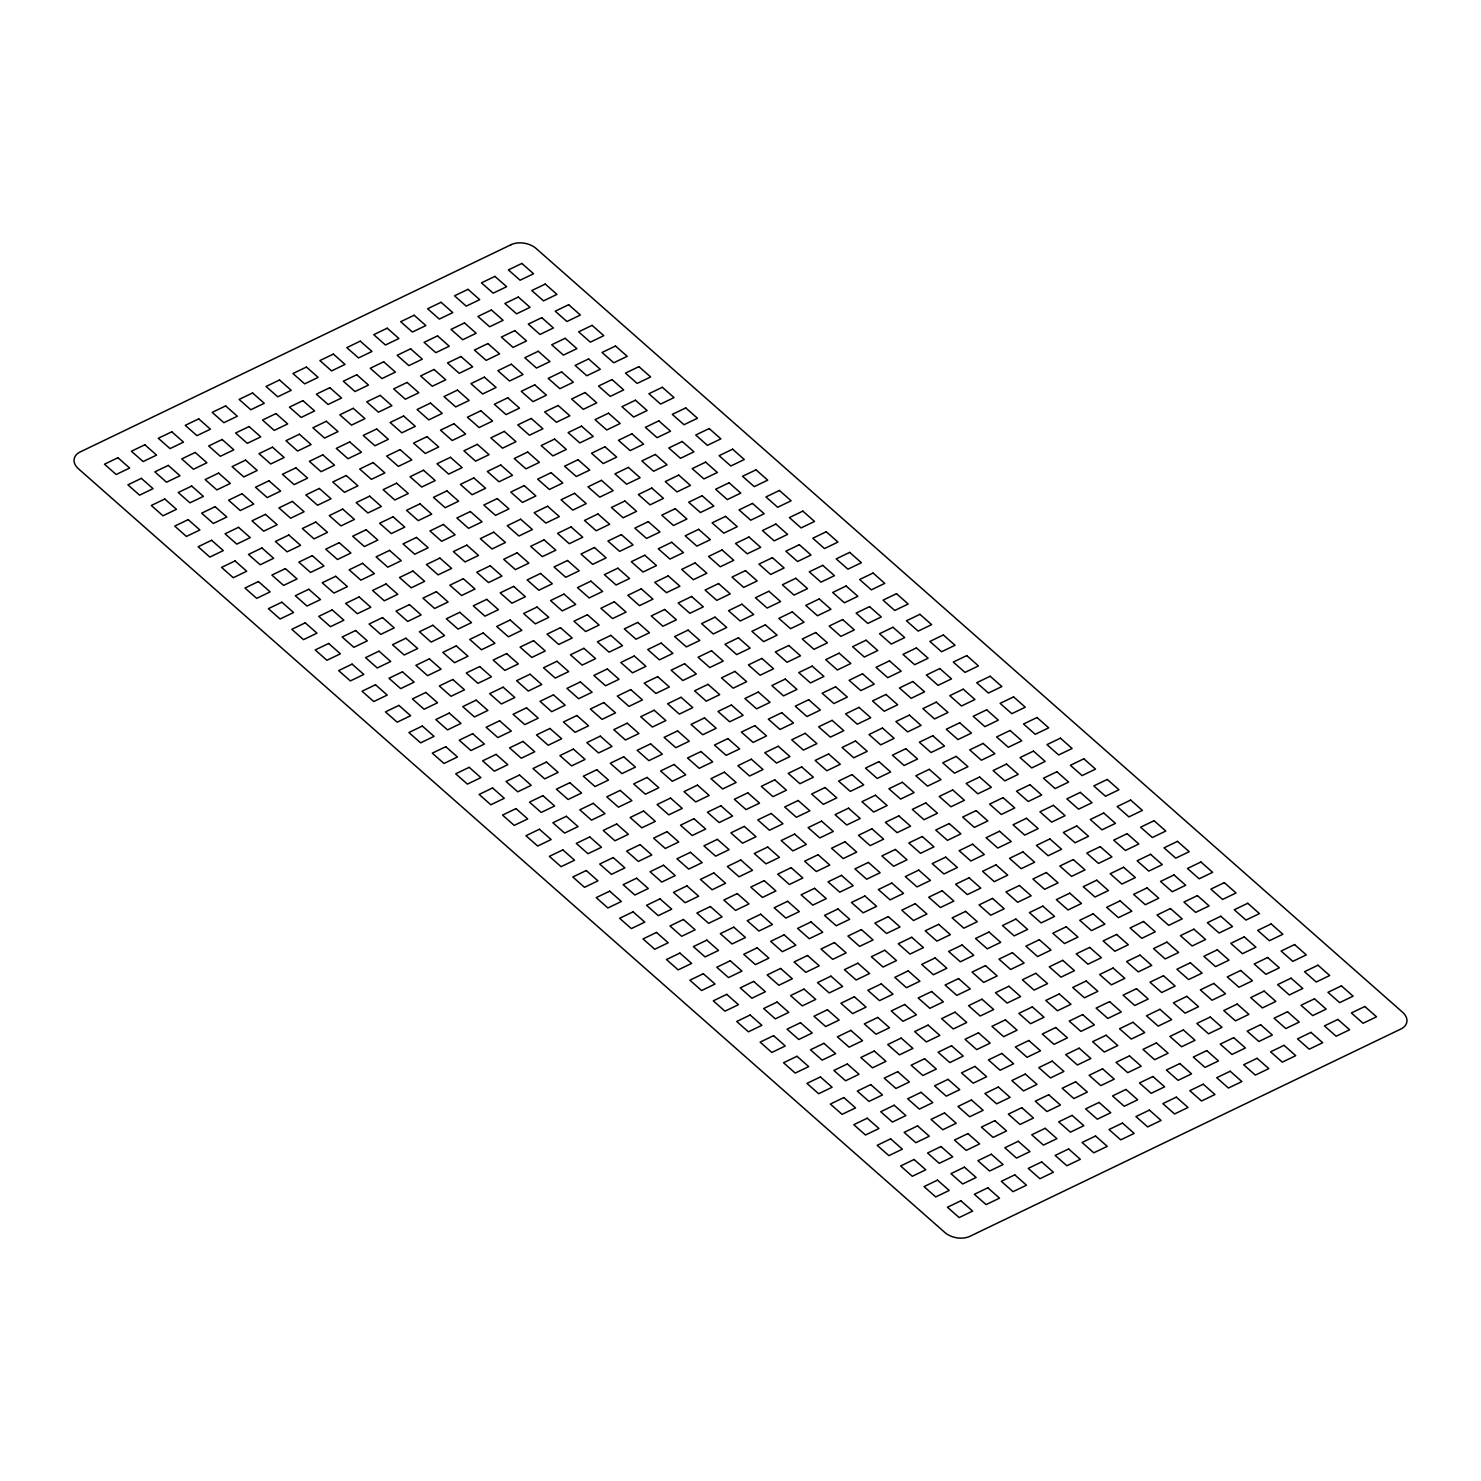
<?xml version="1.0" encoding="UTF-8"?>
<svg xmlns="http://www.w3.org/2000/svg" width="1481" height="1481" viewBox="0 0 1481 1481"><rect width="100%" height="100%" fill="white"/><g stroke="black" fill="none" stroke-linecap="round" stroke-linejoin="round"><path stroke-width="1.5" d="M511.019 244.717L80.178 451.946A18.013 11.922 10.8 0 0 78.419 468.755L944.804 1232.451A18.013 11.922 10.8 0 0 969.981 1236.283L1400.822 1029.054A18.013 11.922 10.8 0 0 1402.581 1012.245L536.196 248.549A18.013 11.922 10.8 0 0 511.019 244.717M117.925 457.722L104.466 464.201L116.184 474.512L129.643 468.033L117.925 457.722M144.86 444.763L131.402 451.242L143.102 461.554L156.56 455.093L144.86 444.763M171.796 431.804L158.319 438.283L170.037 448.613L183.496 442.134L171.796 431.804M198.713 418.864L185.255 425.343L196.954 435.655L210.432 429.175L198.713 418.864M225.649 405.905L212.172 412.384L223.89 422.696L237.349 416.235L225.649 405.905M252.566 392.965L239.107 399.426L250.807 409.756L264.284 403.276L252.566 392.965M279.502 380.006L266.043 386.485L277.743 396.797L291.202 390.318L279.502 380.006M306.419 367.047L292.96 373.527L304.679 383.857L318.137 377.377L306.419 367.047M333.355 354.107L319.896 360.568L331.596 370.898L345.054 364.419L333.355 354.107M360.272 341.148L346.813 347.628L358.532 357.939L371.99 351.46L360.272 341.148M387.207 328.19L373.749 334.669L385.449 344.999L398.907 338.52L387.207 328.19M414.143 315.249L400.666 321.71L412.384 332.04L425.843 325.561L414.143 315.249M441.06 302.291L427.602 308.77L439.302 319.081L452.779 312.602L441.06 302.291M467.996 289.332L454.519 295.811L466.237 306.141L479.696 299.662L467.996 289.332M494.913 276.392L481.455 282.852L493.154 293.182L506.632 286.703L494.913 276.392M521.849 263.433L508.39 269.912L520.09 280.224L533.549 273.744L521.849 263.433M141.343 478.363L127.884 484.842L139.584 495.154L153.061 488.674L141.343 478.363M168.279 465.404L154.82 471.884L166.52 482.195L179.979 475.734L168.279 465.404M195.196 452.446L181.737 458.925L193.456 469.255L206.914 462.775L195.196 452.446M222.131 439.505L208.673 445.985L220.373 456.296L233.831 449.817L222.131 439.505M249.067 426.547L235.59 433.026L247.308 443.337L260.767 436.876L249.067 426.547M275.984 413.588L262.526 420.067L274.226 430.397L287.703 423.918L275.984 413.588M302.92 400.648L289.443 407.127L301.161 417.438L314.62 410.959L302.92 400.648M329.837 387.689L316.379 394.168L328.079 404.48L341.556 398.019L329.837 387.689M356.773 374.73L343.314 381.209L355.014 391.539L368.473 385.06L356.773 374.73M383.69 361.79L370.231 368.269L381.95 378.581L395.408 372.101L383.69 361.79M410.626 348.831L397.167 355.31L408.867 365.622L422.326 359.161L410.626 348.831M437.543 335.891L424.084 342.352L435.803 352.682L449.261 346.202L437.543 335.891M464.479 322.932L451.02 329.411L462.72 339.723L476.179 333.244L464.479 322.932M491.414 309.973L477.937 316.453L489.656 326.764L503.114 320.303L491.414 309.973M518.331 297.033L504.873 303.494L516.573 313.824L530.05 307.345L518.331 297.033M545.267 284.074L531.79 290.554L543.508 300.865L556.967 294.386L545.267 284.074M164.761 499.004L151.303 505.484L163.003 515.795L176.48 509.316L164.761 499.004M191.697 486.046L178.22 492.525L189.938 502.837L203.397 496.376L191.697 486.046M218.614 473.087L205.156 479.566L216.855 489.896L230.333 483.417L218.614 473.087M245.55 460.147L232.091 466.626L243.791 476.938L257.25 470.458L245.55 460.147M272.467 447.188L259.008 453.667L270.727 463.979L284.185 457.518L272.467 447.188M299.403 434.229L285.944 440.709L297.644 451.039L311.103 444.559L299.403 434.229M326.338 421.289L312.861 427.768L324.58 438.08L338.038 431.6L326.338 421.289M353.256 408.33L339.797 414.81L351.497 425.121L364.974 418.66L353.256 408.33M380.191 395.371L366.714 401.851L378.433 412.181L391.891 405.701L380.191 395.371M407.108 382.431L393.65 388.911L405.35 399.222L418.827 392.743L407.108 382.431M434.044 369.472L420.585 375.952L432.285 386.263L445.744 379.802L434.044 369.472M460.961 356.514L447.503 362.993L459.221 373.323L472.68 366.844L460.961 356.514M487.897 343.573L474.438 350.053L486.138 360.364L499.597 353.885L487.897 343.573M514.814 330.615L501.356 337.094L513.074 347.406L526.533 340.945L514.814 330.615M541.75 317.656L528.291 324.135L539.991 334.465L553.45 327.986L541.75 317.656M568.685 304.716L555.208 311.195L566.927 321.507L580.385 315.027L568.685 304.716M188.18 519.646L174.721 526.107L186.421 536.437L199.898 529.957L188.18 519.646M215.115 506.687L201.638 513.167L213.357 523.478L226.815 516.999L215.115 506.687M242.032 493.728L228.574 500.208L240.274 510.538L253.751 504.058L242.032 493.728M268.968 480.788L255.491 487.249L267.209 497.579L280.668 491.1L268.968 480.788M295.885 467.829L282.427 474.309L294.127 484.62L307.604 478.141L295.885 467.829M322.821 454.871L309.362 461.35L321.062 471.68L334.521 465.201L322.821 454.871M349.738 441.93L336.28 448.41L347.998 458.721L361.457 452.242L349.738 441.93M376.674 428.972L363.215 435.451L374.915 445.762L388.374 439.302L376.674 428.972M403.61 416.013L390.132 422.492L401.851 432.822L415.309 426.343L403.61 416.013M430.527 403.073L417.068 409.552L428.768 419.864L442.245 413.384L430.527 403.073M457.462 390.114L443.985 396.593L455.704 406.905L469.162 400.444L457.462 390.114M484.38 377.155L470.921 383.635L482.621 393.965L496.098 387.485L484.38 377.155M511.315 364.215L497.857 370.694L509.557 381.006L523.015 374.526L511.315 364.215M538.232 351.256L524.774 357.736L536.492 368.047L549.951 361.586L538.232 351.256M565.168 338.297L551.71 344.777L563.409 355.107L576.868 348.627L565.168 338.297M592.085 325.357L578.627 331.837L590.345 342.148L603.804 335.669L592.085 325.357M211.598 540.287L198.139 546.748L209.839 557.078L223.298 550.599L211.598 540.287M238.534 527.329L225.056 533.808L236.775 544.119L250.233 537.64L238.534 527.329M265.451 514.37L251.992 520.849L263.692 531.179L277.169 524.7L265.451 514.37M292.386 501.43L278.909 507.89L290.628 518.22L304.086 511.741L292.386 501.43M319.304 488.471L305.845 494.95L317.545 505.262L331.022 498.782L319.304 488.471M346.239 475.512L332.762 481.991L344.481 492.321L357.939 485.842L346.239 475.512M373.156 462.572L359.698 469.033L371.398 479.363L384.875 472.883L373.156 462.572M400.092 449.613L386.634 456.092L398.333 466.404L411.792 459.925L400.092 449.613M427.009 436.654L413.551 443.134L425.269 453.464L438.728 446.984L427.009 436.654M453.945 423.714L440.486 430.175L452.186 440.505L465.645 434.026L453.945 423.714M480.881 410.755L467.404 417.235L479.122 427.546L492.581 421.067L480.881 410.755M507.798 397.797L494.339 404.276L506.039 414.606L519.516 408.127L507.798 397.797M534.734 384.856L521.256 391.336L532.975 401.647L546.433 395.168L534.734 384.856M561.651 371.898L548.192 378.377L559.892 388.688L573.369 382.209L561.651 371.898M588.586 358.939L575.128 365.418L586.828 375.748L600.286 369.269L588.586 358.939M615.504 345.999L602.045 352.478L613.763 362.789L627.222 356.31L615.504 345.999M235.016 560.929L221.558 567.39L233.258 577.72L246.716 571.24L235.016 560.929M261.933 547.97L248.475 554.449L260.193 564.761L273.652 558.281L261.933 547.97M288.869 535.011L275.41 541.491L287.11 551.821L300.569 545.341L288.869 535.011M315.805 522.071L302.328 528.532L314.046 538.862L327.505 532.382L315.805 522.071M342.722 509.112L329.263 515.592L340.963 525.903L354.44 519.424L342.722 509.112M369.658 496.154L356.18 502.633L367.899 512.963L381.358 506.483L369.658 496.154M396.575 483.213L383.116 489.674L394.816 500.004L408.293 493.525L396.575 483.213M423.51 470.255L410.033 476.734L421.752 487.045L435.21 480.566L423.51 470.255M450.428 457.296L436.969 463.775L448.669 474.105L462.146 467.626L450.428 457.296M477.363 444.356L463.905 450.816L475.605 461.146L489.063 454.667L477.363 444.356M504.28 431.397L490.822 437.876L502.54 448.188L515.999 441.708L504.28 431.397M531.216 418.438L517.758 424.917L529.457 435.247L542.916 428.768L531.216 418.438M558.152 405.498L544.675 411.959L556.393 422.289L569.852 415.809L558.152 405.498M585.069 392.539L571.61 399.018L583.31 409.33L596.787 402.851L585.069 392.539M612.005 379.58L598.528 386.06L610.246 396.39L623.705 389.91L612.005 379.58M638.922 366.64L625.463 373.101L637.163 383.431L650.64 376.952L638.922 366.64M258.435 581.552L244.957 588.031L256.676 598.361L270.134 591.882L258.435 581.552M285.352 568.611L271.893 575.091L283.593 585.402L297.07 578.923L285.352 568.611M312.287 555.653L298.829 562.132L310.529 572.444L323.987 565.983L312.287 555.653M339.205 542.694L325.746 549.173L337.464 559.503L350.923 553.024L339.205 542.694M366.14 529.754L352.682 536.233L364.382 546.545L377.84 540.065L366.14 529.754M393.076 516.795L379.599 523.274L391.317 533.586L404.776 527.125L393.076 516.795M419.993 503.855L406.534 510.316L418.234 520.646L431.712 514.166L419.993 503.855M446.929 490.896L433.452 497.375L445.17 507.687L458.629 501.207L446.929 490.896M473.846 477.937L460.387 484.417L472.087 494.747L485.564 488.267L473.846 477.937M500.782 464.997L487.305 471.458L499.023 481.788L512.482 475.308L500.782 464.997M527.699 452.038L514.24 458.518L525.94 468.829L539.417 462.35L527.699 452.038M554.635 439.079L541.176 445.559L552.876 455.889L566.334 449.409L554.635 439.079M581.552 426.139L568.093 432.6L579.812 442.93L593.27 436.451L581.552 426.139M608.487 413.18L595.029 419.66L606.729 429.971L620.187 423.492L608.487 413.18M635.423 400.222L621.946 406.701L633.664 417.031L647.123 410.552L635.423 400.222M662.34 387.281L648.882 393.742L660.582 404.072L674.059 397.593L662.34 387.281M281.853 602.193L268.376 608.672L280.094 619.002L293.553 612.523L281.853 602.193M308.77 589.253L295.311 595.732L307.011 606.044L320.488 599.564L308.77 589.253M335.706 576.294L322.229 582.774L333.947 593.085L347.406 586.624L335.706 576.294M362.623 563.335L349.164 569.815L360.864 580.145L374.341 573.665L362.623 563.335M389.559 550.395L376.1 556.875L387.8 567.186L401.258 560.707L389.559 550.395M416.476 537.436L403.017 543.916L414.736 554.227L428.194 547.766L416.476 537.436M443.411 524.478L429.953 530.957L441.653 541.287L455.111 534.808L443.411 524.478M470.347 511.537L456.87 518.017L468.588 528.328L482.047 521.849L470.347 511.537M497.264 498.579L483.806 505.058L495.506 515.369L508.964 508.909L497.264 498.579M524.2 485.62L510.723 492.099L522.441 502.429L535.9 495.95L524.2 485.62M551.117 472.68L537.659 479.159L549.358 489.47L562.836 482.991L551.117 472.68M578.053 459.721L564.576 466.2L576.294 476.512L589.753 470.051L578.053 459.721M604.97 446.781L591.511 453.242L603.211 463.572L616.688 457.092L604.97 446.781M631.906 433.822L618.447 440.301L630.147 450.613L643.606 444.133L631.906 433.822M658.823 420.863L645.364 427.343L657.083 437.673L670.541 431.193L658.823 420.863M685.759 407.923L672.3 414.384L684 424.714L697.458 418.234L685.759 407.923M305.253 622.835L291.794 629.314L303.512 639.644L316.971 633.165L305.253 622.835M332.188 609.894L318.73 616.374L330.43 626.685L343.888 620.206L332.188 609.894M359.124 596.936L345.647 603.415L357.365 613.726L370.824 607.266L359.124 596.936M386.041 583.977L372.583 590.456L384.282 600.786L397.76 594.307L386.041 583.977M412.977 571.037L399.5 577.516L411.218 587.827L424.677 581.348L412.977 571.037M439.894 558.078L426.435 564.557L438.135 574.869L451.612 568.408L439.894 558.078M466.83 545.119L453.371 551.598L465.071 561.928L478.53 555.449L466.83 545.119M493.747 532.179L480.288 538.658L492.007 548.97L505.465 542.49L493.747 532.179M520.683 519.22L507.224 525.699L518.924 536.011L532.382 529.55L520.683 519.22M547.6 506.261L534.141 512.741L545.86 523.071L559.318 516.591L547.6 506.261M574.535 493.321L561.077 499.8L572.777 510.112L586.235 503.633L574.535 493.321M601.471 480.362L587.994 486.842L599.712 497.153L613.171 490.692L601.471 480.362M628.388 467.404L614.93 473.883L626.63 484.213L640.107 477.734L628.388 467.404M655.324 454.463L641.847 460.943L653.565 471.254L667.024 464.775L655.324 454.463M682.241 441.505L668.783 447.984L680.482 458.295L693.96 451.835L682.241 441.505M709.177 428.546L695.718 435.025L707.418 445.355L720.877 438.876L709.177 428.546M328.671 643.476L315.212 649.955L326.912 660.285L340.389 653.806L328.671 643.476M355.607 630.536L342.148 636.997L353.848 647.327L367.307 640.847L355.607 630.536M382.524 617.577L369.065 624.056L380.784 634.368L394.242 627.888L382.524 617.577M409.459 604.618L396.001 611.098L407.701 621.428L421.159 614.948L409.459 604.618M436.395 591.678L422.918 598.139L434.636 608.469L448.095 601.989L436.395 591.678M463.312 578.719L449.854 585.199L461.554 595.51L475.031 589.031L463.312 578.719M490.248 565.761L476.771 572.24L488.489 582.57L501.948 576.09L490.248 565.761M517.165 552.82L503.707 559.3L515.407 569.611L528.884 563.132L517.165 552.82M544.101 539.862L530.642 546.341L542.342 556.652L555.801 550.192L544.101 539.862M571.018 526.903L557.559 533.382L569.278 543.712L582.736 537.233L571.018 526.903M597.954 513.963L584.495 520.442L596.195 530.753L609.654 524.274L597.954 513.963M624.871 501.004L611.412 507.483L623.131 517.795L636.589 511.334L624.871 501.004M651.807 488.045L638.348 494.524L650.048 504.854L663.507 498.375L651.807 488.045M678.742 475.105L665.265 481.584L676.984 491.896L690.442 485.416L678.742 475.105M705.659 462.146L692.201 468.625L703.901 478.937L717.378 472.476L705.659 462.146M732.595 449.187L719.118 455.667L730.836 465.997L744.295 459.517L732.595 449.187M352.089 664.117L338.631 670.597L350.331 680.927L363.808 674.447L352.089 664.117M379.025 651.177L365.548 657.638L377.266 667.968L390.725 661.489L379.025 651.177M405.942 638.218L392.484 644.698L404.183 655.009L417.661 648.53L405.942 638.218M432.878 625.26L419.419 631.739L431.119 642.069L444.578 635.59L432.878 625.26M459.795 612.319L446.336 618.78L458.055 629.11L471.513 622.631L459.795 612.319M486.731 599.361L473.272 605.84L484.972 616.152L498.431 609.672L486.731 599.361M513.666 586.402L500.189 592.881L511.908 603.211L525.366 596.732L513.666 586.402M540.584 573.462L527.125 579.923L538.825 590.253L552.302 583.773L540.584 573.462M567.519 560.503L554.042 566.982L565.761 577.294L579.219 570.814L567.519 560.503M594.436 547.544L580.978 554.024L592.678 564.354L606.155 557.874L594.436 547.544M621.372 534.604L607.913 541.065L619.613 551.395L633.072 544.915L621.372 534.604M648.289 521.645L634.831 528.125L646.549 538.436L660.008 531.957L648.289 521.645M675.225 508.686L661.766 515.166L673.466 525.496L686.925 519.016L675.225 508.686M702.142 495.746L688.684 502.226L700.402 512.537L713.861 506.058L702.142 495.746M729.078 482.787L715.619 489.267L727.319 499.578L740.778 493.117L729.078 482.787M756.013 469.829L742.536 476.308L754.255 486.638L767.713 480.159L756.013 469.829M375.508 684.759L362.049 691.238L373.749 701.55L387.226 695.089L375.508 684.759M402.443 671.819L388.966 678.279L400.685 688.609L414.143 682.13L402.443 671.819M429.36 658.86L415.902 665.339L427.602 675.651L441.079 669.171L429.36 658.86M456.296 645.901L442.819 652.38L454.537 662.71L467.996 656.231L456.296 645.901M483.213 632.961L469.755 639.422L481.455 649.752L494.932 643.272L483.213 632.961M510.149 620.002L496.69 626.482L508.39 636.793L521.849 630.314L510.149 620.002M537.066 607.043L523.608 613.523L535.326 623.853L548.785 617.373L537.066 607.043M564.002 594.103L550.543 600.564L562.243 610.894L575.702 604.415L564.002 594.103M590.938 581.144L577.46 587.624L589.179 597.935L602.637 591.456L590.938 581.144M617.855 568.186L604.396 574.665L616.096 584.995L629.573 578.516L617.855 568.186M644.79 555.245L631.313 561.706L643.032 572.036L656.49 565.557L644.79 555.245M671.708 542.287L658.249 548.766L669.949 559.077L683.426 552.598L671.708 542.287M698.643 529.328L685.185 535.807L696.885 546.137L710.343 539.658L698.643 529.328M725.56 516.388L712.102 522.849L723.82 533.179L737.279 526.699L725.56 516.388M752.496 503.429L739.038 509.908L750.737 520.22L764.196 513.74L752.496 503.429M779.413 490.47L765.955 496.95L777.673 507.28L791.132 500.8L779.413 490.47M398.926 705.4L385.467 711.88L397.167 722.191L410.626 715.73L398.926 705.4M425.862 692.442L412.384 698.921L424.103 709.251L437.561 702.772L425.862 692.442M452.779 679.501L439.32 685.981L451.02 696.292L464.497 689.813L452.779 679.501M479.714 666.543L466.237 673.022L477.956 683.333L491.414 676.873L479.714 666.543M506.632 653.584L493.173 660.063L504.873 670.393L518.35 663.914L506.632 653.584M533.567 640.644L520.09 647.123L531.809 657.434L545.267 650.955L533.567 640.644M560.484 627.685L547.026 634.164L558.726 644.476L572.203 638.015L560.484 627.685M587.42 614.745L573.962 621.205L585.661 631.535L599.12 625.056L587.42 614.745M614.337 601.786L600.879 608.265L612.597 618.577L626.056 612.097L614.337 601.786M641.273 588.827L627.814 595.306L639.514 605.636L652.973 599.157L641.273 588.827M668.209 575.887L654.732 582.348L666.45 592.678L679.909 586.198L668.209 575.887M695.126 562.928L681.667 569.407L693.367 579.719L706.844 573.24L695.126 562.928M722.062 549.969L708.584 556.449L720.303 566.779L733.761 560.299L722.062 549.969M748.979 537.029L735.52 543.49L747.22 553.82L760.697 547.341L748.979 537.029M775.914 524.07L762.456 530.55L774.156 540.861L787.614 534.382L775.914 524.07M802.832 511.112L789.373 517.591L801.091 527.921L814.55 521.442L802.832 511.112M422.344 726.042L408.886 732.521L420.585 742.833L434.044 736.372L422.344 726.042M449.261 713.083L435.803 719.562L447.521 729.892L460.98 723.413L449.261 713.083M476.197 700.143L462.738 706.622L474.438 716.934L487.897 710.454L476.197 700.143M503.133 687.184L489.656 693.663L501.374 703.975L514.833 697.514L503.133 687.184M530.05 674.225L516.591 680.705L528.291 691.035L541.768 684.555L530.05 674.225M556.986 661.285L543.508 667.764L555.227 678.076L568.685 671.596L556.986 661.285M583.903 648.326L570.444 654.806L582.144 665.117L595.621 658.656L583.903 648.326M610.838 635.368L597.361 641.847L609.08 652.177L622.538 645.697L610.838 635.368M637.756 622.427L624.297 628.907L635.997 639.218L649.474 632.739L637.756 622.427M664.691 609.469L651.233 615.948L662.933 626.259L676.391 619.798L664.691 609.469M691.608 596.51L678.15 602.989L689.868 613.319L703.327 606.84L691.608 596.51M718.544 583.57L705.086 590.049L716.785 600.36L730.244 593.881L718.544 583.57M745.48 570.611L732.003 577.09L743.721 587.402L757.18 580.941L745.48 570.611M772.397 557.671L758.938 564.131L770.638 574.461L784.115 567.982L772.397 557.671M799.333 544.712L785.856 551.191L797.574 561.503L811.033 555.023L799.333 544.712M826.25 531.753L812.791 538.232L824.491 548.562L837.968 542.083L826.25 531.753M445.762 746.683L432.285 753.163L444.004 763.474L457.462 756.995L445.762 746.683M472.68 733.724L459.221 740.204L470.921 750.534L484.398 744.054L472.68 733.724M499.615 720.784L486.157 727.264L497.857 737.575L511.315 731.096L499.615 720.784M526.533 707.825L513.074 714.305L524.792 724.616L538.251 718.155L526.533 707.825M553.468 694.867L540.01 701.346L551.71 711.676L565.168 705.197L553.468 694.867M580.404 681.926L566.927 688.406L578.645 698.717L592.104 692.238L580.404 681.926M607.321 668.968L593.862 675.447L605.562 685.759L619.039 679.298L607.321 668.968M634.257 656.009L620.78 662.488L632.498 672.818L645.957 666.339L634.257 656.009M661.174 643.069L647.715 649.548L659.415 659.86L672.892 653.38L661.174 643.069M688.11 630.11L674.633 636.589L686.351 646.901L699.81 640.44L688.11 630.11M715.027 617.151L701.568 623.631L713.268 633.961L726.745 627.481L715.027 617.151M741.962 604.211L728.504 610.69L740.204 621.002L753.662 614.522L741.962 604.211M768.88 591.252L755.421 597.732L767.139 608.043L780.598 601.582L768.88 591.252M795.815 578.293L782.357 584.773L794.057 595.103L807.515 588.623L795.815 578.293M822.751 565.353L809.274 571.833L820.992 582.144L834.451 575.665L822.751 565.353M849.668 552.394L836.21 558.874L847.91 569.185L861.387 562.724L849.668 552.394M469.181 767.325L455.704 773.804L467.422 784.115L480.881 777.636L469.181 767.325M496.098 754.366L482.639 760.845L494.339 771.175L507.816 764.696L496.098 754.366M523.034 741.426L509.557 747.886L521.275 758.216L534.734 751.737L523.034 741.426M549.951 728.467L536.492 734.946L548.192 745.258L561.669 738.778L549.951 728.467M576.887 715.508L563.428 721.988L575.128 732.317L588.586 725.838L576.887 715.508M603.804 702.568L590.345 709.029L602.064 719.359L615.522 712.879L603.804 702.568M630.739 689.609L617.281 696.089L628.981 706.4L642.439 699.921L630.739 689.609M657.675 676.65L644.198 683.13L655.916 693.46L669.375 686.98L657.675 676.65M684.592 663.71L671.134 670.19L682.834 680.501L696.311 674.022L684.592 663.71M711.528 650.751L698.051 657.231L709.769 667.542L723.228 661.081L711.528 650.751M738.445 637.793L724.987 644.272L736.686 654.602L750.164 648.123L738.445 637.793M765.381 624.852L751.904 631.332L763.622 641.643L777.081 635.164L765.381 624.852M792.298 611.894L778.839 618.373L790.539 628.685L804.016 622.224L792.298 611.894M819.234 598.935L805.775 605.414L817.475 615.744L830.934 609.265L819.234 598.935M846.151 585.995L832.692 592.474L844.411 602.786L857.869 596.306L846.151 585.995M873.087 573.036L859.628 579.515L871.328 589.827L884.786 583.366L873.087 573.036M492.581 787.966L479.122 794.445L490.84 804.757L504.299 798.278L492.581 787.966M519.516 775.007L506.058 781.487L517.758 791.817L531.216 785.337L519.516 775.007M546.452 762.067L532.975 768.528L544.693 778.858L558.152 772.379L546.452 762.067M573.369 749.108L559.911 755.588L571.61 765.899L585.088 759.42L573.369 749.108M600.305 736.15L586.828 742.629L598.546 752.959L612.005 746.48L600.305 736.15M627.222 723.209L613.763 729.67L625.463 740L638.94 733.521L627.222 723.209M654.158 710.251L640.699 716.73L652.399 727.041L665.858 720.562L654.158 710.251M681.075 697.292L667.616 703.771L679.335 714.101L692.793 707.622L681.075 697.292M708.011 684.352L694.552 690.812L706.252 701.142L719.71 694.663L708.011 684.352M734.946 671.393L721.469 677.872L733.188 688.184L746.646 681.704L734.946 671.393M761.863 658.434L748.405 664.913L760.105 675.243L773.582 668.764L761.863 658.434M788.799 645.494L775.322 651.955L787.04 662.285L800.499 655.805L788.799 645.494M815.716 632.535L802.258 639.014L813.958 649.326L827.435 642.847L815.716 632.535M842.652 619.576L829.175 626.056L840.893 636.386L854.352 629.906L842.652 619.576M869.569 606.636L856.111 613.115L867.81 623.427L881.288 616.948L869.569 606.636M896.505 593.677L883.046 600.157L894.746 610.468L908.205 604.007L896.505 593.677M515.999 808.607L502.54 815.087L514.24 825.398L527.717 818.919L515.999 808.607M542.935 795.649L529.476 802.128L541.176 812.44L554.635 805.979L542.935 795.649M569.852 782.709L556.393 789.169L568.112 799.499L581.57 793.02L569.852 782.709M596.787 769.75L583.329 776.229L595.029 786.541L608.487 780.061L596.787 769.75M623.723 756.791L610.246 763.27L621.964 773.6L635.423 767.121L623.723 756.791M650.64 743.851L637.182 750.312L648.882 760.642L662.359 754.162L650.64 743.851M677.576 730.892L664.099 737.371L675.817 747.683L689.276 741.203L677.576 730.892M704.493 717.933L691.035 724.413L702.735 734.743L716.212 728.263L704.493 717.933M731.429 704.993L717.97 711.454L729.67 721.784L743.129 715.304L731.429 704.993M758.346 692.034L744.887 698.514L756.606 708.825L770.064 702.346L758.346 692.034M785.282 679.076L771.823 685.555L783.523 695.885L796.982 689.405L785.282 679.076M812.217 666.135L798.74 672.596L810.459 682.926L823.917 676.447L812.217 666.135M839.135 653.177L825.676 659.656L837.376 669.967L850.853 663.488L839.135 653.177M866.07 640.218L852.593 646.697L864.312 657.027L877.77 650.548L866.07 640.218M892.987 627.278L879.529 633.738L891.229 644.068L904.706 637.589L892.987 627.278M919.923 614.319L906.446 620.798L918.164 631.11L931.623 624.63L919.923 614.319M539.417 829.249L525.959 835.728L537.659 846.04L551.136 839.56L539.417 829.249M566.353 816.29L552.876 822.77L564.594 833.081L578.053 826.62L566.353 816.29M593.27 803.331L579.812 809.811L591.511 820.141L604.989 813.661L593.27 803.331M620.206 790.391L606.747 796.871L618.447 807.182L631.906 800.703L620.206 790.391M647.123 777.432L633.664 783.912L645.383 794.223L658.841 787.762L647.123 777.432M674.059 764.474L660.6 770.953L672.3 781.283L685.759 774.804L674.059 764.474M700.994 751.533L687.517 758.013L699.236 768.324L712.694 761.845L700.994 751.533M727.912 738.575L714.453 745.054L726.153 755.366L739.63 748.905L727.912 738.575M754.847 725.634L741.37 732.095L753.089 742.425L766.547 735.946L754.847 725.634M781.764 712.676L768.306 719.155L780.006 729.467L793.483 722.987L781.764 712.676M808.7 699.717L795.241 706.196L806.941 716.526L820.4 710.047L808.7 699.717M835.617 686.777L822.159 693.238L833.877 703.568L847.336 697.088L835.617 686.777M862.553 673.818L849.094 680.297L860.794 690.609L874.253 684.129L862.553 673.818M889.489 660.859L876.011 667.339L887.73 677.669L901.189 671.189L889.489 660.859M916.406 647.919L902.947 654.38L914.647 664.71L928.124 658.23L916.406 647.919M943.341 634.96L929.864 641.44L941.583 651.751L955.041 645.272L943.341 634.96M562.836 849.89L549.377 856.37L561.077 866.681L574.554 860.202L562.836 849.89M589.771 836.932L576.294 843.411L588.013 853.722L601.471 847.262L589.771 836.932M616.688 823.973L603.23 830.452L614.93 840.782L628.407 834.303L616.688 823.973M643.624 811.033L630.147 817.512L641.865 827.823L655.324 821.344L643.624 811.033M670.541 798.074L657.083 804.553L668.783 814.865L682.26 808.404L670.541 798.074M697.477 785.115L684.018 791.595L695.718 801.924L709.177 795.445L697.477 785.115M724.394 772.175L710.936 778.654L722.654 788.966L736.113 782.486L724.394 772.175M751.33 759.216L737.871 765.696L749.571 776.007L763.03 769.546L751.33 759.216M778.265 746.257L764.788 752.737L776.507 763.067L789.965 756.587L778.265 746.257M805.183 733.317L791.724 739.797L803.424 750.108L816.901 743.629L805.183 733.317M832.118 720.358L818.641 726.838L830.36 737.149L843.818 730.688L832.118 720.358M859.036 707.4L845.577 713.879L857.277 724.209L870.754 717.73L859.036 707.4M885.971 694.459L872.513 700.939L884.213 711.25L897.671 704.771L885.971 694.459M912.888 681.501L899.43 687.98L911.148 698.292L924.607 691.831L912.888 681.501M939.824 668.56L926.365 675.021L938.065 685.351L951.524 678.872L939.824 668.56M966.76 655.602L953.283 662.081L965.001 672.393L978.46 665.913L966.76 655.602M586.254 870.532L572.795 876.993L584.495 887.323L597.954 880.843L586.254 870.532M613.19 857.573L599.712 864.052L611.431 874.364L624.889 867.885L613.19 857.573M640.107 844.614L626.648 851.094L638.348 861.424L651.825 854.944L640.107 844.614M667.042 831.674L653.565 838.153L665.284 848.465L678.742 841.986L667.042 831.674M693.96 818.715L680.501 825.195L692.201 835.506L705.678 829.045L693.96 818.715M720.895 805.757L707.418 812.236L719.137 822.566L732.595 816.087L720.895 805.757M747.812 792.816L734.354 799.296L746.054 809.607L759.531 803.128L747.812 792.816M774.748 779.858L761.29 786.337L772.989 796.648L786.448 790.188L774.748 779.858M801.665 766.899L788.207 773.378L799.925 783.708L813.384 777.229L801.665 766.899M828.601 753.959L815.142 760.438L826.842 770.749L840.301 764.27L828.601 753.959M855.537 741L842.06 747.479L853.778 757.791L867.237 751.33L855.537 741M882.454 728.041L868.995 734.52L880.695 744.85L894.172 738.371L882.454 728.041M909.39 715.101L895.912 721.58L907.631 731.892L921.089 725.412L909.39 715.101M936.307 702.142L922.848 708.621L934.548 718.933L948.025 712.472L936.307 702.142M963.242 689.183L949.784 695.663L961.484 705.993L974.942 699.513L963.242 689.183M990.16 676.243L976.701 682.722L988.419 693.034L1001.878 686.555L990.16 676.243M609.672 891.173L596.214 897.634L607.913 907.964L621.372 901.485L609.672 891.173M636.589 878.214L623.131 884.694L634.849 895.005L648.308 888.526L636.589 878.214M663.525 865.256L650.066 871.735L661.766 882.065L675.225 875.586L663.525 865.256M690.461 852.316L676.984 858.776L688.702 869.106L702.161 862.627L690.461 852.316M717.378 839.357L703.919 845.836L715.619 856.148L729.096 849.668L717.378 839.357M744.314 826.398L730.836 832.877L742.555 843.207L756.013 836.728L744.314 826.398M771.231 813.458L757.772 819.919L769.472 830.249L782.949 823.769L771.231 813.458M798.166 800.499L784.689 806.978L796.408 817.29L809.866 810.81L798.166 800.499M825.084 787.54L811.625 794.02L823.325 804.35L836.802 797.87L825.084 787.54M852.019 774.6L838.561 781.079L850.261 791.391L863.719 784.911L852.019 774.6M878.936 761.641L865.478 768.121L877.196 778.432L890.655 771.971L878.936 761.641M905.872 748.683L892.414 755.162L904.113 765.492L917.572 759.013L905.872 748.683M932.808 735.742L919.331 742.222L931.049 752.533L944.508 746.054L932.808 735.742M959.725 722.784L946.266 729.263L957.966 739.574L971.443 733.114L959.725 722.784M986.661 709.825L973.184 716.304L984.902 726.634L998.361 720.155L986.661 709.825M1013.578 696.885L1000.119 703.364L1011.819 713.675L1025.296 707.196L1013.578 696.885M633.09 911.815L619.613 918.276L631.332 928.606L644.79 922.126L633.09 911.815M660.008 898.856L646.549 905.335L658.249 915.647L671.726 909.167L660.008 898.856M686.943 885.897L673.485 892.377L685.185 902.707L698.643 896.227L686.943 885.897M713.861 872.957L700.402 879.418L712.12 889.748L725.579 883.268L713.861 872.957M740.796 859.998L727.338 866.478L739.038 876.789L752.496 870.31L740.796 859.998M767.732 847.039L754.255 853.519L765.973 863.849L779.432 857.369L767.732 847.039M794.649 834.099L781.19 840.56L792.89 850.89L806.367 844.411L794.649 834.099M821.585 821.14L808.108 827.62L819.826 837.931L833.285 831.452L821.585 821.14M848.502 808.182L835.043 814.661L846.743 824.991L860.22 818.512L848.502 808.182M875.438 795.241L861.961 801.702L873.679 812.032L887.138 805.553L875.438 795.241M902.355 782.283L888.896 788.762L900.596 799.074L914.073 792.594L902.355 782.283M929.29 769.324L915.832 775.803L927.532 786.133L940.99 779.654L929.29 769.324M956.208 756.384L942.749 762.845L954.467 773.175L967.926 766.695L956.208 756.384M983.143 743.425L969.685 749.904L981.385 760.216L994.843 753.736L983.143 743.425M1010.079 730.466L996.602 736.946L1008.32 747.276L1021.779 740.796L1010.079 730.466M1036.996 717.526L1023.538 724.005L1035.238 734.317L1048.715 727.837L1036.996 717.526M656.509 932.438L643.032 938.917L654.75 949.247L668.209 942.768L656.509 932.438M683.426 919.497L669.967 925.977L681.667 936.288L695.144 929.809L683.426 919.497M710.362 906.539L696.885 913.018L708.603 923.329L722.062 916.869L710.362 906.539M737.279 893.598L723.82 900.059L735.52 910.389L748.997 903.91L737.279 893.598M764.215 880.64L750.756 887.119L762.456 897.43L775.914 890.951L764.215 880.64M791.132 867.681L777.673 874.16L789.392 884.49L802.85 878.011L791.132 867.681M818.067 854.741L804.609 861.202L816.309 871.531L829.767 865.052L818.067 854.741M845.003 841.782L831.526 848.261L843.244 858.573L856.703 852.093L845.003 841.782M871.92 828.823L858.462 835.303L870.162 845.632L883.639 839.153L871.92 828.823M898.856 815.883L885.379 822.344L897.097 832.674L910.556 826.194L898.856 815.883M925.773 802.924L912.315 809.404L924.014 819.715L937.492 813.236L925.773 802.924M952.709 789.965L939.232 796.445L950.95 806.775L964.409 800.295L952.709 789.965M979.626 777.025L966.167 783.486L977.867 793.816L991.344 787.337L979.626 777.025M1006.562 764.066L993.103 770.546L1004.803 780.857L1018.262 774.378L1006.562 764.066M1033.479 751.108L1020.02 757.587L1031.739 767.917L1045.197 761.438L1033.479 751.108M1060.415 738.167L1046.956 744.628L1058.656 754.958L1072.114 748.479L1060.415 738.167M679.909 953.079L666.45 959.558L678.168 969.888L691.627 963.409L679.909 953.079M706.844 940.139L693.386 946.618L705.086 956.93L718.544 950.45L706.844 940.139M733.78 927.18L720.303 933.659L732.021 943.971L745.48 937.51L733.78 927.18M760.697 914.221L747.239 920.701L758.938 931.031L772.416 924.551L760.697 914.221M787.633 901.281L774.156 907.76L785.874 918.072L799.333 911.593L787.633 901.281M814.55 888.322L801.091 894.802L812.791 905.113L826.268 898.652L814.55 888.322M841.486 875.364L828.027 881.843L839.727 892.173L853.186 885.694L841.486 875.364M868.403 862.423L854.944 868.903L866.663 879.214L880.121 872.735L868.403 862.423M895.339 849.465L881.88 855.944L893.58 866.255L907.038 859.795L895.339 849.465M922.274 836.524L908.797 842.985L920.516 853.315L933.974 846.836L922.274 836.524M949.191 823.566L935.733 830.045L947.433 840.356L960.91 833.877L949.191 823.566M976.127 810.607L962.65 817.086L974.368 827.416L987.827 820.937L976.127 810.607M1003.044 797.667L989.586 804.127L1001.286 814.457L1014.763 807.978L1003.044 797.667M1029.98 784.708L1016.503 791.187L1028.221 801.499L1041.68 795.019L1029.98 784.708M1056.897 771.749L1043.439 778.228L1055.138 788.558L1068.616 782.079L1056.897 771.749M1083.833 758.809L1070.374 765.27L1082.074 775.6L1095.533 769.12L1083.833 758.809M703.327 973.72L689.868 980.2L701.587 990.53L715.045 984.05L703.327 973.72M730.263 960.78L716.804 967.26L728.504 977.571L741.962 971.092L730.263 960.78M757.18 947.821L743.721 954.301L755.44 964.612L768.898 958.151L757.18 947.821M784.115 934.863L770.657 941.342L782.357 951.672L795.815 945.193L784.115 934.863M811.051 921.923L797.574 928.402L809.292 938.713L822.751 932.234L811.051 921.923M837.968 908.964L824.51 915.443L836.21 925.755L849.687 919.294L837.968 908.964M864.904 896.005L851.427 902.484L863.145 912.814L876.604 906.335L864.904 896.005M891.821 883.065L878.363 889.544L890.062 899.856L903.54 893.376L891.821 883.065M918.757 870.106L905.298 876.585L916.998 886.897L930.457 880.436L918.757 870.106M945.674 857.147L932.215 863.627L943.934 873.957L957.392 867.477L945.674 857.147M972.61 844.207L959.151 850.686L970.851 860.998L984.31 854.518L972.61 844.207M999.545 831.248L986.068 837.728L997.787 848.039L1011.245 841.578L999.545 831.248M1026.463 818.29L1013.004 824.769L1024.704 835.099L1038.181 828.62L1026.463 818.29M1053.398 805.349L1039.921 811.829L1051.64 822.14L1065.098 815.661L1053.398 805.349M1080.315 792.391L1066.857 798.87L1078.557 809.181L1092.034 802.721L1080.315 792.391M1107.251 779.45L1093.774 785.911L1105.492 796.241L1118.951 789.762L1107.251 779.45M726.745 994.362L713.287 1000.841L724.987 1011.171L738.464 1004.692L726.745 994.362M753.681 981.422L740.222 987.883L751.922 998.213L765.381 991.733L753.681 981.422M780.598 968.463L767.139 974.942L778.858 985.254L792.316 978.774L780.598 968.463M807.534 955.504L794.075 961.984L805.775 972.314L819.234 965.834L807.534 955.504M834.451 942.564L820.992 949.043L832.711 959.355L846.169 952.875L834.451 942.564M861.387 929.605L847.928 936.085L859.628 946.396L873.087 939.935L861.387 929.605M888.322 916.646L874.845 923.126L886.564 933.456L900.022 926.976L888.322 916.646M915.239 903.706L901.781 910.186L913.481 920.497L926.958 914.018L915.239 903.706M942.175 890.747L928.698 897.227L940.416 907.538L953.875 901.077L942.175 890.747M969.092 877.789L955.634 884.268L967.334 894.598L980.811 888.119L969.092 877.789M996.028 864.848L982.569 871.328L994.269 881.639L1007.728 875.16L996.028 864.848M1022.945 851.89L1009.487 858.369L1021.205 868.681L1034.664 862.22L1022.945 851.89M1049.881 838.931L1036.422 845.41L1048.122 855.74L1061.581 849.261L1049.881 838.931M1076.817 825.991L1063.339 832.47L1075.058 842.782L1088.516 836.302L1076.817 825.991M1103.734 813.032L1090.275 819.511L1101.975 829.823L1115.452 823.362L1103.734 813.032M1130.669 800.073L1117.192 806.553L1128.911 816.883L1142.369 810.403L1130.669 800.073M750.164 1015.003L736.705 1021.483L748.405 1031.813L761.882 1025.333L750.164 1015.003M777.099 1002.063L763.622 1008.524L775.341 1018.854L788.799 1012.375L777.099 1002.063M804.016 989.104L790.558 995.584L802.258 1005.895L815.735 999.416L804.016 989.104M830.952 976.146L817.493 982.625L829.193 992.955L842.652 986.476L830.952 976.146M857.869 963.205L844.411 969.666L856.129 979.996L869.588 973.517L857.869 963.205M884.805 950.247L871.346 956.726L883.046 967.037L896.505 960.558L884.805 950.247M911.722 937.288L898.264 943.767L909.982 954.097L923.441 947.618L911.722 937.288M938.658 924.348L925.199 930.809L936.899 941.138L950.358 934.659L938.658 924.348M965.593 911.389L952.116 917.868L963.835 928.18L977.293 921.7L965.593 911.389M992.511 898.43L979.052 904.91L990.752 915.239L1004.229 908.76L992.511 898.43M1019.446 885.49L1005.969 891.969L1017.688 902.281L1031.146 895.801L1019.446 885.49M1046.364 872.531L1032.905 879.011L1044.605 889.322L1058.082 882.861L1046.364 872.531M1073.299 859.572L1059.841 866.052L1071.541 876.382L1084.999 869.902L1073.299 859.572M1100.216 846.632L1086.758 853.112L1098.476 863.423L1111.935 856.944L1100.216 846.632M1127.152 833.673L1113.693 840.153L1125.393 850.464L1138.852 844.003L1127.152 833.673M1154.088 820.715L1140.611 827.194L1152.329 837.524L1165.788 831.045L1154.088 820.715M773.582 1035.645L760.123 1042.124L771.823 1052.454L785.282 1045.975L773.582 1035.645M800.518 1022.705L787.04 1029.165L798.759 1039.495L812.217 1033.016L800.518 1022.705M827.435 1009.746L813.976 1016.225L825.676 1026.537L839.153 1020.057L827.435 1009.746M854.37 996.787L840.893 1003.266L852.612 1013.596L866.07 1007.117L854.37 996.787M881.288 983.847L867.829 990.308L879.529 1000.638L893.006 994.158L881.288 983.847M908.223 970.888L894.765 977.367L906.465 987.679L919.923 981.2L908.223 970.888M935.14 957.929L921.682 964.409L933.4 974.739L946.859 968.259L935.14 957.929M962.076 944.989L948.618 951.45L960.317 961.78L973.776 955.301L962.076 944.989M988.993 932.03L975.535 938.51L987.253 948.821L1000.712 942.342L988.993 932.03M1015.929 919.072L1002.47 925.551L1014.17 935.881L1027.629 929.402L1015.929 919.072M1042.865 906.131L1029.388 912.592L1041.106 922.922L1054.565 916.443L1042.865 906.131M1069.782 893.173L1056.323 899.652L1068.023 909.963L1081.5 903.484L1069.782 893.173M1096.718 880.214L1083.24 886.693L1094.959 897.023L1108.417 890.544L1096.718 880.214M1123.635 867.274L1110.176 873.734L1121.876 884.064L1135.353 877.585L1123.635 867.274M1150.57 854.315L1137.112 860.794L1148.812 871.106L1162.27 864.626L1150.57 854.315M1177.488 841.356L1164.029 847.835L1175.747 858.165L1189.206 851.686L1177.488 841.356M797 1056.286L783.542 1062.766L795.241 1073.077L808.7 1066.616L797 1056.286M823.917 1043.327L810.459 1049.807L822.177 1060.137L835.636 1053.657L823.917 1043.327M850.853 1030.387L837.394 1036.867L849.094 1047.178L862.553 1040.699L850.853 1030.387M877.789 1017.428L864.312 1023.908L876.03 1034.219L889.489 1027.758L877.789 1017.428M904.706 1004.488L891.247 1010.949L902.947 1021.279L916.424 1014.8L904.706 1004.488M931.642 991.53L918.164 998.009L929.883 1008.32L943.341 1001.841L931.642 991.53M958.559 978.571L945.1 985.05L956.8 995.38L970.277 988.901L958.559 978.571M985.494 965.631L972.036 972.091L983.736 982.421L997.194 975.942L985.494 965.631M1012.412 952.672L998.953 959.151L1010.653 969.463L1024.13 962.983L1012.412 952.672M1039.347 939.713L1025.889 946.192L1037.589 956.522L1051.047 950.043L1039.347 939.713M1066.264 926.773L1052.806 933.234L1064.524 943.564L1077.983 937.084L1066.264 926.773M1093.2 913.814L1079.742 920.293L1091.441 930.605L1104.9 924.125L1093.2 913.814M1120.136 900.855L1106.659 907.335L1118.377 917.665L1131.836 911.185L1120.136 900.855M1147.053 887.915L1133.594 894.376L1145.294 904.706L1158.771 898.226L1147.053 887.915M1173.989 874.956L1160.512 881.436L1172.23 891.747L1185.689 885.268L1173.989 874.956M1200.906 861.998L1187.447 868.477L1199.147 878.807L1212.624 872.328L1200.906 861.998M820.418 1076.928L806.941 1083.407L818.66 1093.718L832.118 1087.258L820.418 1076.928M847.336 1063.969L833.877 1070.448L845.577 1080.778L859.054 1074.299L847.336 1063.969M874.271 1051.029L860.813 1057.508L872.513 1067.82L885.971 1061.34L874.271 1051.029M901.189 1038.07L887.73 1044.549L899.448 1054.861L912.907 1048.4L901.189 1038.07M928.124 1025.111L914.666 1031.591L926.365 1041.921L939.824 1035.441L928.124 1025.111M955.06 1012.171L941.583 1018.65L953.301 1028.962L966.76 1022.482L955.06 1012.171M981.977 999.212L968.518 1005.692L980.218 1016.003L993.695 1009.542L981.977 999.212M1008.913 986.253L995.436 992.733L1007.154 1003.063L1020.613 996.583L1008.913 986.253M1035.83 973.313L1022.371 979.793L1034.071 990.104L1047.548 983.625L1035.83 973.313M1062.766 960.354L1049.288 966.834L1061.007 977.145L1074.466 970.684L1062.766 960.354M1089.683 947.414L1076.224 953.875L1087.924 964.205L1101.401 957.726L1089.683 947.414M1116.618 934.455L1103.16 940.935L1114.86 951.246L1128.318 944.767L1116.618 934.455M1143.536 921.497L1130.077 927.976L1141.795 938.306L1155.254 931.827L1143.536 921.497M1170.471 908.556L1157.013 915.017L1168.713 925.347L1182.171 918.868L1170.471 908.556M1197.407 895.598L1183.93 902.077L1195.648 912.389L1209.107 905.909L1197.407 895.598M1224.324 882.639L1210.866 889.118L1222.565 899.448L1236.043 892.969L1224.324 882.639M843.837 1097.569L830.36 1104.048L842.078 1114.36L855.537 1107.899L843.837 1097.569M870.754 1084.61L857.295 1091.09L868.995 1101.42L882.472 1094.94L870.754 1084.61M897.69 1071.67L884.213 1078.149L895.931 1088.461L909.39 1081.982L897.69 1071.67M924.607 1058.711L911.148 1065.191L922.848 1075.502L936.325 1069.041L924.607 1058.711M951.543 1045.753L938.084 1052.232L949.784 1062.562L963.242 1056.083L951.543 1045.753M978.46 1032.812L965.001 1039.292L976.72 1049.603L990.178 1043.124L978.46 1032.812M1005.395 1019.854L991.937 1026.333L1003.637 1036.644L1017.095 1030.184L1005.395 1019.854M1032.331 1006.895L1018.854 1013.374L1030.572 1023.704L1044.031 1017.225L1032.331 1006.895M1059.248 993.955L1045.79 1000.434L1057.49 1010.745L1070.967 1004.266L1059.248 993.955M1086.184 980.996L1072.707 987.475L1084.425 997.787L1097.884 991.326L1086.184 980.996M1113.101 968.037L1099.642 974.517L1111.342 984.846L1124.82 978.367L1113.101 968.037M1140.037 955.097L1126.56 961.576L1138.278 971.888L1151.737 965.408L1140.037 955.097M1166.954 942.138L1153.495 948.618L1165.195 958.929L1178.672 952.468L1166.954 942.138M1193.89 929.179L1180.431 935.659L1192.131 945.989L1205.59 939.509L1193.89 929.179M1220.807 916.239L1207.348 922.719L1219.067 933.03L1232.525 926.551L1220.807 916.239M1247.743 903.28L1234.284 909.76L1245.984 920.071L1259.442 913.61L1247.743 903.28M867.237 1118.211L853.778 1124.69L865.496 1135.001L878.955 1128.522L867.237 1118.211M894.172 1105.252L880.714 1111.731L892.414 1122.061L905.872 1115.582L894.172 1105.252M921.108 1092.312L907.631 1098.791L919.349 1109.102L932.808 1102.623L921.108 1092.312M948.025 1079.353L934.567 1085.832L946.266 1096.144L959.744 1089.664L948.025 1079.353M974.961 1066.394L961.484 1072.873L973.202 1083.203L986.661 1076.724L974.961 1066.394M1001.878 1053.454L988.419 1059.933L1000.119 1070.245L1013.596 1063.765L1001.878 1053.454M1028.814 1040.495L1015.355 1046.974L1027.055 1057.286L1040.514 1050.825L1028.814 1040.495M1055.731 1027.536L1042.272 1034.016L1053.991 1044.346L1067.449 1037.866L1055.731 1027.536M1082.667 1014.596L1069.208 1021.075L1080.908 1031.387L1094.366 1024.908L1082.667 1014.596M1109.602 1001.637L1096.125 1008.117L1107.844 1018.428L1121.302 1011.967L1109.602 1001.637M1136.519 988.679L1123.061 995.158L1134.761 1005.488L1148.238 999.009L1136.519 988.679M1163.455 975.738L1149.978 982.218L1161.696 992.529L1175.155 986.05L1163.455 975.738M1190.372 962.78L1176.914 969.259L1188.614 979.57L1202.091 973.11L1190.372 962.78M1217.308 949.821L1203.831 956.3L1215.549 966.63L1229.008 960.151L1217.308 949.821M1244.225 936.881L1230.767 943.36L1242.466 953.671L1255.944 947.192L1244.225 936.881M1271.161 923.922L1257.702 930.401L1269.402 940.713L1282.861 934.252L1271.161 923.922M890.655 1138.852L877.196 1145.331L888.915 1155.643L902.373 1149.163L890.655 1138.852M917.591 1125.893L904.132 1132.373L915.832 1142.703L929.29 1136.223L917.591 1125.893M944.508 1112.953L931.049 1119.414L942.768 1129.744L956.226 1123.264L944.508 1112.953M971.443 1099.994L957.985 1106.474L969.685 1116.785L983.143 1110.306L971.443 1099.994M998.379 1087.035L984.902 1093.515L996.62 1103.845L1010.079 1097.365L998.379 1087.035M1025.296 1074.095L1011.838 1080.556L1023.538 1090.886L1037.015 1084.407L1025.296 1074.095M1052.232 1061.137L1038.755 1067.616L1050.473 1077.927L1063.932 1071.448L1052.232 1061.137M1079.149 1048.178L1065.691 1054.657L1077.39 1064.987L1090.868 1058.508L1079.149 1048.178M1106.085 1035.238L1092.626 1041.698L1104.326 1052.028L1117.785 1045.549L1106.085 1035.238M1133.002 1022.279L1119.543 1028.758L1131.262 1039.07L1144.72 1032.59L1133.002 1022.279M1159.938 1009.32L1146.479 1015.799L1158.179 1026.129L1171.638 1019.65L1159.938 1009.32M1186.873 996.38L1173.396 1002.859L1185.115 1013.171L1198.573 1006.691L1186.873 996.38M1213.791 983.421L1200.332 989.9L1212.032 1000.212L1225.509 993.751L1213.791 983.421M1240.726 970.462L1227.249 976.942L1238.968 987.272L1252.426 980.792L1240.726 970.462M1267.643 957.522L1254.185 964.001L1265.885 974.313L1279.362 967.833L1267.643 957.522M1294.579 944.563L1281.102 951.043L1292.82 961.354L1306.279 954.893L1294.579 944.563M914.073 1159.493L900.615 1165.973L912.315 1176.284L925.792 1169.805L914.073 1159.493M941.009 1146.535L927.55 1153.014L939.25 1163.344L952.709 1156.865L941.009 1146.535M967.926 1133.594L954.467 1140.055L966.186 1150.385L979.644 1143.906L967.926 1133.594M994.862 1120.636L981.403 1127.115L993.103 1137.427L1006.562 1130.947L994.862 1120.636M1021.779 1107.677L1008.32 1114.156L1020.039 1124.486L1033.497 1118.007L1021.779 1107.677M1048.715 1094.737L1035.256 1101.198L1046.956 1111.528L1060.415 1105.048L1048.715 1094.737M1075.65 1081.778L1062.173 1088.257L1073.892 1098.569L1087.35 1092.089L1075.65 1081.778M1102.567 1068.819L1089.109 1075.299L1100.809 1085.629L1114.286 1079.149L1102.567 1068.819M1129.503 1055.879L1116.026 1062.34L1127.744 1072.67L1141.203 1066.19L1129.503 1055.879M1156.42 1042.92L1142.962 1049.4L1154.662 1059.711L1168.139 1053.232L1156.42 1042.92M1183.356 1029.961L1169.897 1036.441L1181.597 1046.771L1195.056 1040.291L1183.356 1029.961M1210.273 1017.021L1196.815 1023.482L1208.533 1033.812L1221.992 1027.333L1210.273 1017.021M1237.209 1004.062L1223.75 1010.542L1235.45 1020.853L1248.909 1014.374L1237.209 1004.062M1264.145 991.104L1250.667 997.583L1262.386 1007.913L1275.844 1001.434L1264.145 991.104M1291.062 978.163L1277.603 984.624L1289.303 994.954L1302.78 988.475L1291.062 978.163M1317.997 965.205L1304.52 971.684L1316.239 981.996L1329.697 975.516L1317.997 965.205M937.492 1180.135L924.033 1186.614L935.733 1196.926L949.21 1190.446L937.492 1180.135M964.427 1167.176L950.95 1173.655L962.669 1183.967L976.127 1177.506L964.427 1167.176M991.344 1154.236L977.886 1160.697L989.586 1171.027L1003.063 1164.547L991.344 1154.236M1018.28 1141.277L1004.821 1147.756L1016.521 1158.068L1029.98 1151.589L1018.28 1141.277M1045.197 1128.318L1031.739 1134.798L1043.457 1145.109L1056.916 1138.648L1045.197 1128.318M1072.133 1115.378L1058.674 1121.839L1070.374 1132.169L1083.833 1125.69L1072.133 1115.378M1099.05 1102.419L1085.592 1108.899L1097.31 1119.21L1110.769 1112.731L1099.05 1102.419M1125.986 1089.461L1112.527 1095.94L1124.227 1106.27L1137.686 1099.791L1125.986 1089.461M1152.921 1076.52L1139.444 1082.981L1151.163 1093.311L1164.621 1086.832L1152.921 1076.52M1179.839 1063.562L1166.38 1070.041L1178.08 1080.352L1191.557 1073.873L1179.839 1063.562M1206.774 1050.603L1193.297 1057.082L1205.016 1067.412L1218.474 1060.933L1206.774 1050.603M1233.692 1037.663L1220.233 1044.124L1231.933 1054.453L1245.41 1047.974L1233.692 1037.663M1260.627 1024.704L1247.169 1031.183L1258.869 1041.495L1272.327 1035.015L1260.627 1024.704M1287.544 1011.745L1274.086 1018.225L1285.804 1028.555L1299.263 1022.075L1287.544 1011.745M1314.48 998.805L1301.021 1005.266L1312.721 1015.596L1326.18 1009.116L1314.48 998.805M1341.416 985.846L1327.939 992.326L1339.657 1002.637L1353.116 996.158L1341.416 985.846M960.91 1200.776L947.451 1207.256L959.151 1217.567L972.61 1211.088L960.91 1200.776M987.846 1187.818L974.368 1194.297L986.087 1204.608L999.545 1198.148L987.846 1187.818M1014.763 1174.859L1001.304 1181.338L1013.004 1191.668L1026.481 1185.189L1014.763 1174.859M1041.698 1161.919L1028.221 1168.398L1039.94 1178.709L1053.398 1172.23L1041.698 1161.919M1068.616 1148.96L1055.157 1155.439L1066.857 1165.751L1080.334 1159.29L1068.616 1148.96M1095.551 1136.001L1082.093 1142.48L1093.793 1152.81L1107.251 1146.331L1095.551 1136.001M1122.468 1123.061L1109.01 1129.54L1120.728 1139.852L1134.187 1133.372L1122.468 1123.061M1149.404 1110.102L1135.946 1116.581L1147.645 1126.893L1161.104 1120.432L1149.404 1110.102M1176.321 1097.143L1162.863 1103.623L1174.581 1113.953L1188.04 1107.473L1176.321 1097.143M1203.257 1084.203L1189.798 1090.682L1201.498 1100.994L1214.957 1094.515L1203.257 1084.203M1230.193 1071.244L1216.716 1077.724L1228.434 1088.035L1241.893 1081.574L1230.193 1071.244M1257.11 1058.304L1243.651 1064.765L1255.351 1075.095L1268.828 1068.616L1257.11 1058.304M1284.046 1045.345L1270.568 1051.825L1282.287 1062.136L1295.745 1055.657L1284.046 1045.345M1310.963 1032.387L1297.504 1038.866L1309.204 1049.196L1322.681 1042.717L1310.963 1032.387M1337.898 1019.446L1324.44 1025.907L1336.14 1036.237L1349.598 1029.758L1337.898 1019.446M1364.816 1006.488L1351.357 1012.967L1363.075 1023.278L1376.534 1016.799L1364.816 1006.488"/></g></svg>
